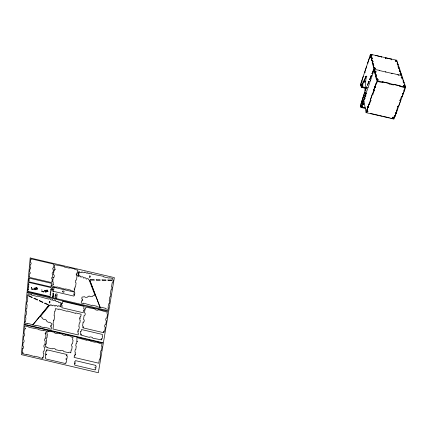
<?xml version="1.0" encoding="UTF-8"?>
<svg xmlns="http://www.w3.org/2000/svg" width="427" height="427" viewBox="0 0 427 427"><rect width="100%" height="100%" fill="white"/><g stroke="black" fill="none" stroke-linecap="round" stroke-linejoin="round"><path stroke-width="0.64" d="M374.095 70.412L373.476 70.268L373.561 69.847M363.105 103.446L363.025 103.836L363.43 103.809M363.18 103.606L363.26 103.046M363.244 101.396L364.012 101.578M363.526 104.119L363.836 103.83L363.532 103.761L363.5 104.183L363.025 103.644L362.646 104.375L362.934 103.991M363.404 103.873L363.43 103.446M363.5 104.183L363.532 103.761M363.831 104.188L363.633 103.494M363.911 103.991L363.607 103.558M362.128 106.254L362.213 105.693M362.865 104.401C363.26 103.974 361.989 103.644 362.256 104.263L362.865 104.401L363.26 103.403L363.019 102.987M363.025 103.644L363.297 104.14M369.723 79.422L371.255 75.478L371.18 76.027M361.861 106.579L361.856 106.942L365.042 107.673M361.968 105.64L362.224 106.088L361.626 107.529L361.018 107.39L360.628 105.197L364.754 91.848L366.211 76.161L366.804 76.3M369.809 79.438L369.814 79.075M364.236 96C363.356 96.246 363.596 95.066 364.279 95.701M364.69 92.408L364.626 92.654M367.257 87.487L366.649 87.343L366.729 86.927M362.731 98.754L362.667 99M363.329 98.082L363.041 97.762M361.733 101.866L361.674 102.181M361.973 101.183L362.598 101.295M365.854 90.988L365.245 90.844L365.336 90.284M402.976 93.39C403.024 94.031 402.976 93.091 402.864 93.518M363.927 81.093L363.809 81.44L363.916 81.039M366.104 77.933L365.384 77.677M361.045 83.212L361.157 82.827M362.304 84.669L362.395 84.343M402.138 78.408L402.421 78.557M400.884 74.757L401.204 74.869M399.998 85.795L399.672 85.662M399.736 71.133L400.014 71.272M398.578 67.685L398.642 68.347M375.712 76.663L375.776 76.332M397.452 64.194L397.516 64.909M374.906 71.816L374.943 71.96M373.79 89.964L373.855 89.627M361.594 105.699L361.685 105.357M373.577 69.948L372.098 73.711M372.227 62.363L373.017 61.835L372.44 60.426M370.316 100.035L370.396 99.688M371.383 59.006L371.469 58.686M370.23 56.129L370.353 55.761L370.278 56.113M370.583 55.723L370.663 55.403M365.037 93.262L365.096 92.942M365.245 90.631L366.654 86.98M365.234 92.654L365.315 93.737L365.907 94.127M365.982 93.881L366.008 93.46M366.745 87.028L365.25 90.7M364.53 97.911L365.133 98.119M361.226 85.971L361.237 85.63M363.372 76.342L363.873 76.737M361.669 84.866L361.093 84.642L361.103 86.329L361.685 86.462M365.859 76.759L365.736 77.122L365.843 76.721M391.41 59.849L391.548 59.081M389.189 83.313L388.864 83.18M364.733 81.311L364.669 81.797L365.181 81.851L365.298 81.253M364.551 80.404L364.711 81.039M363.911 82.256L364.786 80.457M364.807 81.141L364.791 81.514M364.861 81.84L364.93 81.354L365.224 81.424M364.888 81.787L365.005 81.189M365.026 81.13L364.962 81.616M362.144 86.361L362.101 86.788L365.341 87.53M362.678 84.583L362.838 85.213M368.079 87.338L363.772 100.43L366.083 112.648L393.972 119.064L405.65 87.252L396.704 60.26L370.588 54.277L360.687 84.124L361.269 87.204L361.856 87.343L362.913 84.637M394.265 117.51L394.169 117.799M385.618 57.864L385.917 57.971L385.72 58.547M53.556 291.347L54.021 287.35M362.982 97.97L363.633 95.477L364.236 95.616M366.772 111.185L366.681 111.474M368.143 107.348L368.122 106.98M368.458 107.326C368.069 106.371 368.255 108.058 368.437 106.953M364.77 80.628L364.188 80.367L365.443 77.677M403.825 83.073L403.915 82.79M404.396 90.396L403.883 90.145M78.573 276.216L78.776 275.805L79.619 276.136L79.796 275.596C79.609 276.264 81.039 276.12 80.612 276.936L81.29 277.176C81.237 276.061 83.98 277.096 83.329 277.897L84.012 278.137C83.986 277.086 86.75 278.094 86.046 278.858L86.729 279.098C87.049 278.142 89.072 278.804 88.763 279.818L89.152 279.952L94.997 295.292L92.926 295.649C93.865 296.621 89.579 297.251 89.638 296.082L87.994 296.301C88.933 297.272 84.663 297.891 84.717 296.733L82.011 297.085L81.77 298.777L82.315 298.959L82.139 299.903L82.827 300.064L82.117 300.069L82.021 301.03L81.461 300.955L81.167 303.037L83.398 303.56L83.527 303.143L91.922 305.556L92.093 305.14L97.004 306.292L97.036 306.751L100.446 307.552L100.58 307.13L105.533 308.283L105.565 308.748L108.309 309.388L108.581 307.76L108.042 307.579L108.693 303.645L109.264 303.693L109.723 300.966L109.179 300.784L109.851 296.776L110.412 296.85L110.876 294.091L110.331 293.904L111.009 289.842L111.575 289.922L112.045 287.125L111.495 286.907L112.184 282.823L112.755 282.904L113.23 280.069L112.675 279.888L112.941 278.543L109.397 277.715L109.205 278.153L103.467 276.808L103.435 276.322L91.549 274.027L91.511 273.536L89.771 273.131C90.022 274.145 87.492 273.563 88.021 272.725L87.668 272.639C87.925 273.664 85.395 273.072 85.918 272.234L84.327 272.1C84.877 273.066 82.299 272.949 82.576 272.036L81.525 271.999C82.059 272.933 79.518 272.858 79.78 271.935L78.21 271.882L78.141 272.405C79.112 272.122 78.824 274.257 77.986 273.547L77.911 274.118C78.856 273.851 78.595 275.943 77.757 275.255L77.671 275.895L78.573 276.216L79.16 271.914M394.265 115.925C394.014 116.865 395.872 115.877 394.297 115.872M397.959 64.76L397.9 65.075M376.224 78.749L376.972 78.744M375.888 83.852L376.651 83.895M374.442 67.45L374.169 67.322M372.403 94.004L373.177 94.095M372.018 73.775L372.104 73.348M375.733 55.601L376.032 55.707M368.971 104.001L369.718 104.06M365.886 93.993C364.77 94.559 365.186 92.91 365.982 93.556M373.742 65.63L373.31 63.831M360.9 105.079L360.895 106.013M361.685 106.905C360.169 106.734 362.075 106.003 361.824 107.033L361.637 107.593L365.453 108.474M373.582 63.959L372.91 63.751L372.686 64.296L372.211 62.283L372.408 61.696L373.022 61.771M371.917 57.218L372.066 58.825M364.37 93.465L364.461 93.791M376.705 79.7L376.603 79.769M363.932 94.853L364.615 92.301L364.978 92.387M363.564 81.851L363.532 82.149L364.21 82.149M375.29 87.113L375.125 87.332L374.986 86.953M375.36 86.98L375.103 87.257M382.533 82.208L382.293 82.603L382.512 82.123M403.414 81.263L403.312 81.52L403.547 80.9L402.939 80.847M399.928 100.5L400.659 100.409L398.487 106.494M404.684 85.101L404.817 84.738L404.204 84.685M404.278 90.545L403.979 90.214M397.51 63.409L397.633 63.063L397.062 63.004M368.869 104.145L366.916 109.936M372.296 94.153L370.316 99.923L370.967 100.526M375.781 84.007L373.769 89.867L374.383 90.497M361.589 81.744L362.085 81.973M362.101 82.059L361.525 81.925L363.324 76.177L363.671 76.257M364.663 72.473L366.446 66.954M360.804 105.207L360.692 105.549L361.295 105.682M362.64 103.793L362.715 103.553M365.133 92.83L365.197 94.079L365.806 94.223M364.428 98.119L365.16 98.269M365.202 95.819L365.939 95.968M368.976 81.311L368.901 81.717M395.84 113.502L395.471 113.593L395.749 113.294M399.998 100.174L400.345 100.564L400.104 100.019M361.279 83.057L361.322 83.051M362.181 104.103L361.605 105.912L362.208 106.056M361.744 106.766L361.333 107.188M368.896 81.37L367.466 85.064M373.801 68.229L373.871 68.261M373.476 69.911L372.008 73.706M401.172 74.565L401.289 74.319L401.193 74.72M363.494 81.888L362.326 84.503L362.288 84.93L362.875 85.064M361.269 87.204L366.217 76.187M362.043 103.585L361.381 103.318M361.477 103.131L362.112 103.345M361.439 102.95L361.439 103.446L361.952 103.382M364.396 93.513L364.279 93.759M360.89 85.197L361.082 84.637L361.653 84.781M361.173 85.165L361.418 84.429L361.189 85.251M371.378 55.419L371.591 54.944M371.399 55.521L371.586 54.918M371.591 55.542L371.757 54.859L371.597 55.569M371.869 55.531L372.061 54.955L371.271 54.773M371.752 59.001L372.163 58.398M372.574 62.369L373.017 61.835M375.627 55.804L375.744 55.457L381.701 56.935M373.417 65.811L373.903 65.246L373.246 65.134L373.07 65.811M360.858 106.478L360.991 105.88L360.97 107.102M365.565 94.164L365.758 93.593M374.346 68.646L374.548 68.048L375.376 68.235L374.57 68.133L374.367 68.731M364.503 97.89L363.879 99.891M368.202 87.332L370.481 80.239M374.65 68.688L374.853 68.09L374.655 68.715M374.682 68.827L374.885 68.229M374.863 68.763L375.055 68.139M375.168 72.958L375.664 72.376L375.05 70.898M375.418 73.017L375.637 72.344M381.551 57.159L381.524 56.972M376.63 78.931L376.838 78.317L377.121 78.467M366.083 112.648L377.057 80.687L370.588 54.277M377.201 80.265L377.388 79.555L378.274 79.844L377.409 79.646M377.532 80.367L377.714 79.63M377.714 80.292L377.927 79.678M367.567 110.075L366.665 112.541M369.382 104.236L370.978 100.169M372.819 94.239L374.436 90.113M376.31 84.082L377.708 80.836L377.1 78.376L376.454 78.226L376.246 78.84L375.691 76.572L375.899 75.963L376.518 76.022M385.48 58.488L385.618 57.72M367.364 111.895L367.343 111.57L367.999 111.703L367.076 111.746L367.45 111.255L367.684 111.628L367.45 111.255M367.663 111.303L367.951 111.452M377.495 81.456L382.485 82.598L382.896 81.813M391.175 59.796L391.644 59.246L385.677 57.917M395.269 60.965L395.445 60.314L396.235 60.495M395.53 60.928L395.733 60.356L395.573 61.061M395.733 61.002L395.936 60.426M395.77 61.104L396.112 60.127L396.171 61.499M396.411 61.552L396.347 60.847M396.848 61.403L396.971 61.061L396.373 60.922M389.232 84.146L389.12 83.238L382.661 81.845M397.275 64.856L397.275 62.982M397.873 64.989L398.081 64.413L397.478 64.274M397.975 66.986L398.396 66.377M398.551 67.044L398.759 66.463L398.183 66.404M398.402 68.288L398.61 67.706L398.156 66.324M399.01 68.427L399.218 67.845L398.61 67.706M393.032 85.021L393.47 84.327M399.704 70.53L399.912 69.943L399.33 69.884M398.183 75.494L398.396 74.896L397.863 74.56M399.555 71.805L399.544 69.857M400.254 71.709L400.382 71.357L399.768 71.218M401.359 75.552L401.577 74.955L400.953 74.816L400.451 73.369L400.723 73.423M401.599 76.278L401.818 75.68L391.794 73.204L392.082 73.247M402.09 77.757L402.303 77.159L401.706 77.106M402.037 78.862L401.93 77.073M400.04 86.628L399.928 85.72L393.705 84.29M402.581 79.246L402.8 78.643L402.165 78.499M403.28 82.641L403.163 80.815M403.83 83.03L404.049 82.422L403.376 82.256L403.664 82.336M403.515 86.302L403.707 85.597L404.572 85.795M403.809 86.281L404.033 85.672M404.022 86.334L404.246 85.72M393.31 117.628L392.877 117.681L392.893 117.19L393.214 117.265M392.877 117.681L392.893 117.19M394.19 116.592L394.399 116.101L393.342 118.919L390.678 118.065M396.694 110.518L397.852 106.344M400.088 100.505L400.734 100.649L400.088 100.505L401.519 96.331M404.054 90.449L404.999 87.103L404.433 84.647M394.324 116.341L394.911 116.507L397.078 110.604L396.528 110.219M404.364 90.3L402.165 96.481M363.313 101.242L362.646 103.051M361.018 107.39L363.772 100.43M363.329 103.713L363.607 103.921M402.447 78.322L402.458 78.034M369.729 79.646L371.26 75.686M366.403 67.236L366.425 66.831M361.098 84.663L361.578 85M367.556 84.717L367.471 85.288L368.981 81.381M370.385 80.911L374.282 69.366L379.603 70.38M364.711 97.276L364.653 97.596M362.502 103.382L362.395 103.788L362.512 103.382M364.669 81.797L364.396 81.669M365.181 81.851L364.471 81.504M375.381 87.231L375.184 86.927M395.514 113.155L395.461 113.438M361.525 81.925L362.064 81.851M373.129 65.491L373.561 67.834L373.764 67.236L374.383 67.381L374.714 68.715M373.988 69.014L373.929 69.339M375.488 72.798L374.869 72.627L374.789 72.974M363.937 99.566L363.905 100.035M360.959 105.853L360.975 105.512M366.996 109.595L366.964 110.075L367.519 110.46M402.223 96.139L402.207 96.625L401.476 96.721M364.263 80.159L364.156 80.751L364.749 80.89M51.059 285.119L51.614 285.108L51.774 283.715L51.288 283.309L29.564 278.228L29.506 278.532L29.02 278.399L28.892 279.797L29.436 280.123L28.871 280.075L28.742 281.468L29.228 281.873L50.882 286.939L50.946 286.64L51.427 286.773L51.582 285.385L51.048 285.236M403.173 93.518L402.869 93.63M32.714 324.947L48.908 305.268L32.836 324.974M362.731 102.704L362.651 103.265L363.276 103.441M389.056 83.841L393.4 84.877M399.869 86.323L404.775 87.716M365.245 90.844L365.934 90.786M375.312 71.037L374.639 70.813L374.41 71.368L373.908 69.254L374.111 68.656L374.484 68.742M372.723 60.559L372.072 60.346L371.88 60.928L371.389 58.921L371.581 58.339L372.184 58.478M398.151 106.553L397.804 106.734M382.683 82.427L382.448 82.459M361.461 85.902L361.098 85.768L361.45 85.832M376.192 74.709L375.915 74.56M385.346 71.699L385.907 72.03M371.618 57.101L371.89 57.17L371.26 57.015L371.068 57.597L370.588 55.633L370.78 55.056L371.383 55.136M395.615 113.118L395.898 113.486M371.287 54.853L372.061 54.955M396.261 60.575L395.445 60.314M370.156 57.49C369.462 56.951 369.302 58.099 370.129 57.917M370.204 57.688L369.595 57.474L367.674 63.057L368.026 63.137M399.176 70.156L399.789 70.295M400.697 74.042L399.869 73.855L400.729 74.133M373.561 70.065L373.929 70.151M375.434 71.64L376.294 71.917L375.456 71.725M401.908 77.709L401.065 77.517L401.935 77.799M375.627 72.409L374.997 72.264L374.789 72.868L375.328 75.083L375.536 74.474L376.171 74.618L376.326 76.07M365.144 72.585L364.557 72.451L364.952 72.739M366.131 76.332L366.788 76.47M363.366 76.38L363.713 76.46M404.599 85.886L403.707 85.597M365.459 77.506L365.811 77.586M377.057 80.687L405.65 87.252M402.554 93.321L403.2 93.47M360.687 84.124L361.263 84.252M366.729 87.151L367.092 87.231M365.304 87.642L362.059 86.9L361.877 87.455L365.117 88.197M364.685 92.445L365.048 92.526M365.389 93.508L366.003 93.646M365.912 95.824L365.309 95.611L364.679 97.746M363.703 95.621L364.306 95.76M363.26 97.938L362.971 97.996M398.076 106.307L398.535 106.643L397.895 106.494M362.528 101.146L361.925 101.007L362.656 98.642M362.043 101.877L361.68 101.797L360.954 104.156M362.107 103.195L361.455 103.201M362.08 103.27L361.482 103.003M362.005 103.51L361.381 103.446M395.93 113.064L395.295 112.92L395.968 113.192L395.936 112.904M360.628 105.197L361.231 105.336M361.162 106.248L360.804 106.168L361.002 105.512M361.157 106.542L361.765 106.681M361.824 107.033L365.01 107.764M394.212 116.107L394.842 116.251M367.423 111.335L367.156 111.511M393.31 117.441L393.806 117.638L392.808 117.425M393.406 117.799L393.657 117.622M370.561 113.438L378.349 115.231M379.646 115.53L382.24 116.128M383.537 116.427L389.381 117.767M371.138 55.142L371.18 54.41M391.65 73.348L391.922 73.401L379.16 70.482M400.505 73.449L401.097 73.508L400.884 74.101L400.35 72.483M29.682 276.915L29.169 276.797L29.458 273.659C30.434 274.39 30.627 271.828 29.602 272.084L29.895 268.919C30.872 269.661 31.08 267.067 30.039 267.329L30.333 264.142C31.315 264.868 31.507 262.29 30.482 262.536L30.781 259.317L31.304 259.44L31.352 258.901L53.455 264.062L53.396 264.596L53.919 264.719L53.556 267.926C52.601 267.238 52.324 269.773 53.375 269.522L53.017 272.698C52.099 271.999 51.758 274.529 52.841 274.278L52.484 277.433C51.544 276.755 51.261 279.247 52.307 279.002L51.955 282.124L51.437 282.001L51.379 282.519L29.639 277.438L29.719 276.974M365.726 95.947L365.651 95.675M395.85 113.299L395.21 113.155M100.222 307.499L89.707 280.085L100.094 307.467M374.858 86.5L374.858 86.697M374.81 86.505L374.698 86.83M367.973 106.755L367.909 106.424L367.823 106.867M367.556 111.618L367.578 111.943M107.898 280.016L108.106 280.438L111.933 280.406L111.725 279.984L107.898 280.016M366.43 111.383L366.558 111.025L366.435 111.34M370.657 54.784L370.551 55.158L370.657 54.784M31.545 294.657L31.619 295.126L37.17 296.423L37.314 296.007L48.71 299.124L48.859 298.708L50.541 299.103C50.076 299.893 52.494 300.48 52.243 299.498L52.58 299.578C52.11 300.373 54.544 300.971 54.277 299.978L55.761 300.549C55.088 301.195 57.341 302.188 57.373 301.254L58.339 301.67C57.672 302.316 59.913 303.309 59.951 302.375L61.397 303.005L61.333 303.496C60.543 302.844 60.266 304.835 61.2 304.574L61.136 305.108C60.346 304.435 60.058 306.421 61.002 306.18L60.928 306.789L60.026 306.677C59.94 305.705 57.928 305.39 57.987 306.431L57.309 306.351C57.629 305.406 54.805 305.124 55.275 306.1L54.597 306.02C54.918 305.086 52.158 304.793 52.564 305.775L51.886 305.689C51.918 304.942 50.333 304.467 50.744 305.14L49.858 305.017L49.858 305.444L49.468 305.396L40.448 316.423L42.246 317.64C41.195 318.094 44.846 320.544 45.145 319.449L46.591 320.351C45.524 320.81 49.185 323.244 49.484 322.155L51.864 323.645L51.678 325.246L51.139 325.171L51.069 326.084L50.402 325.929L51.048 326.239L50.909 327.13L51.432 327.306L51.203 329.281L49.041 328.774L48.988 328.331L44.227 327.215L44.082 327.61L40.779 326.836L40.725 326.393L35.964 325.278L35.82 325.673L27.702 323.34L27.563 323.735L24.905 323.116L25.049 321.552L25.593 321.6L25.94 317.869L25.406 317.667L25.647 315.057L26.196 315.105L26.543 311.326L26.01 311.118L26.255 308.481L26.805 308.529L27.157 304.702L26.618 304.494L26.869 301.82L27.419 301.868L27.782 297.998L27.237 297.784L27.488 295.078L28.038 295.158L28.118 293.856L31.545 294.657M374.644 71.976L374.783 71.64L374.644 71.976M370.038 56.049L370.156 55.713L370.038 56.049M360.82 84.509L360.938 84.199L360.82 84.509M405.047 86.409L405.18 86.078L405.047 86.409M24.088 324.68L21.35 354.634L98.343 372.723L103.313 343.255L24.088 324.68M27.034 292.474L24.131 324.232L103.382 342.817L108.65 311.571L27.034 292.474M30.189 257.972L27.104 291.726L108.773 310.835L114.372 277.625L30.189 257.972M22.572 348.48L22.231 352.152L22.732 352.291L22.658 352.91L23.298 353.06L22.642 353.054L22.578 353.737L26.282 354.607L26.421 354.234L34.304 356.492L34.443 356.123L39.065 357.207L39.119 357.623L42.828 358.493L42.903 357.815L42.278 357.522L42.919 357.671L42.967 357.047L43.474 357.143L43.89 353.487C42.737 353.679 43.063 350.284 44.162 351.037L44.584 347.343C43.41 347.525 43.741 344.103 44.862 344.861L45.283 341.12C44.114 341.322 44.445 337.853 45.566 338.611L45.999 334.827L45.486 334.683L45.636 333.519L44.995 333.215L45.657 333.37L45.748 332.211L46.281 332.286L46.426 331.026L43.527 330.349L43.378 330.738L38.638 329.628L38.579 329.185L28.764 327.312L28.705 326.868L24.649 325.918L24.915 328.502L25.572 328.657L24.899 328.657L24.814 329.836L24.296 329.735L23.944 333.54C25.204 333.354 24.777 336.818 23.715 336.06L23.368 339.817C24.601 339.625 24.2 343.078 23.138 342.31L22.796 346.019C24.061 345.854 23.661 349.179 22.572 348.48M28.017 289.33L27.867 290.974L28.347 291.406L49.815 296.429L49.879 296.103L50.359 296.237L50.541 294.598C49.745 294.843 49.916 293.461 50.605 294.054L50.792 292.41C49.996 292.655 50.156 291.273 50.85 291.865L51.037 290.216C50.237 290.467 50.407 289.068 51.101 289.666L51.288 288.011L50.808 287.574L29.169 282.514L29.105 282.845L28.625 282.711L28.47 284.371C29.276 284.142 29.137 285.546 28.422 284.926L28.267 286.581C29.079 286.362 28.951 287.729 28.219 287.131L28.065 288.78C28.855 288.54 28.737 289.965 28.017 289.33M394.34 117.756L394.468 117.446L394.34 117.756M49.393 301.451C48.443 305.257 51.341 300.971 49.393 301.451M53.194 277.545L52.713 281.756L53.263 281.937L52.985 284.03L53.674 284.19L52.969 284.195L52.724 286.341L56.69 287.27L56.844 286.843L65.283 289.276L65.443 288.849L70.396 290.008L70.439 290.483L74.41 291.411L74.698 289.276L74.031 288.946L74.72 289.111L74.96 287.008L75.526 287.083L76.091 282.898C74.837 283.181 75.339 279.221 76.47 280.085L77.041 275.847L76.486 275.661L76.695 274.39L76.022 274.054L76.721 274.219L76.855 272.922L77.426 273.002L77.81 270.126L74.789 269.453L74.784 268.978L69.521 267.75L69.398 268.193L64.317 267.014L64.269 266.523L54.651 264.719L54.32 267.606L54.88 267.793L54.693 269.074L55.393 269.234L54.672 269.245L54.565 270.542L53.999 270.467L53.514 274.726C54.837 274.454 54.304 278.377 53.194 277.545M45.742 344.018L45.417 346.884C46.42 347.909 46.516 345.843 46.58 347.156L47.52 347.359L47.504 347.754L52.372 348.896C52.035 347.834 56.161 348.742 55.617 349.66L60.49 350.802C60.234 349.676 64.29 350.674 63.735 351.565L68.608 352.707C68.886 351.448 70.407 352.681 70.786 352.841L71.144 350.023L71.672 350.103L72.19 346.372C71.005 346.601 71.416 343.121 72.542 343.874L73.065 340.1L72.542 339.929L72.98 337.063C72.574 337.084 70.743 337.453 70.871 336.177L65.918 335.014C66.27 336.113 62.075 335.158 62.62 334.24L57.672 333.081C58.003 334.17 53.781 333.193 54.373 332.307L49.425 331.144L49.313 331.544L48.4 331.299C48.043 332.548 48.427 330.498 47.221 331.021L46.89 333.962L47.413 334.165L46.997 337.805L46.458 337.752L46.169 340.266L46.692 340.468L46.281 344.066L45.742 344.018M51.993 289.212L51.864 290.317L52.398 290.467L52.307 291.054L73.903 296.108L73.962 295.505L74.501 295.607L74.65 294.513L73.476 294.038L74.72 293.963L74.869 292.863L74.335 292.714L74.437 292.121L52.767 287.056L52.718 287.659L52.179 287.558L52.051 288.663L53.215 289.303L51.993 289.212M45.492 354.81L45.209 357.244L45.721 357.415L45.518 358.872L65.785 363.633L65.95 362.165L66.473 362.24L66.804 359.817L66.297 359.678L66.388 359.171L65.747 359.016L66.964 358.605L67.301 356.161L66.793 356.022L66.895 355.429L66.249 355.28L66.916 355.285L67.018 354.522L46.57 349.718L46.484 350.487L47.114 350.786L46.468 350.636L46.394 351.256L45.908 351.138L45.63 353.593L46.682 354.538L46.036 354.389L45.999 354.912L45.492 354.81M52.452 296.365L52.377 296.978L53.263 297.288L53.743 293.168L52.82 293.13L52.761 293.637C53.717 293.376 53.439 295.441 52.638 294.726L52.574 295.276C53.508 294.993 53.258 297.043 52.452 296.365M55.152 295.98L55.024 297.069L55.558 297.219L55.462 297.8L56.706 298.094L57.181 294.139L55.932 293.845L55.857 294.465L55.345 294.342L55.216 295.436L56.391 295.906L55.152 295.98M53.54 320.106L53.017 324.525L53.546 324.728L52.996 329.02L78.173 334.923L78.413 333.247L77.885 333.076L78.178 331.288L77.538 330.978L78.2 331.133L78.424 329.318L78.968 329.398L79.337 326.81L78.808 326.607L79.342 322.86L79.897 322.913L80.271 320.298L79.737 320.122L80.036 318.286L79.39 317.971L80.062 318.131L80.287 316.274L80.836 316.348L81.141 314.219L75.728 312.948L75.606 313.359L67.295 310.973L67.135 311.384L58.862 308.999L58.745 309.415L55.425 308.609L55.152 311.23L54.597 311.182L54.069 315.66L54.603 315.868L54.096 320.154L53.54 320.106M61.814 303.629L61.616 305.241L62.155 305.449L61.83 307.728L83.153 312.719L83.452 310.402L84.007 310.477L84.236 308.876L83.697 308.662L84.076 306.378L62.625 301.361L62.369 303.704L61.814 303.629M74.341 355.819L74.117 357.42L98.77 363.212L99.422 359.102L99.95 359.176L100.655 354.986L100.137 354.816L100.825 350.7L101.359 350.775L102.074 346.537L101.551 346.366L102.005 343.868L98.744 343.132L98.749 342.71L95.445 341.936L95.28 342.326L90.492 341.2L90.492 340.778L87.193 340.004L87.028 340.388L76.94 337.597L76.887 341.568L77.543 341.723L76.865 341.723L76.657 343.468L76.113 343.415L75.755 345.918L76.273 346.121L75.76 349.702L75.221 349.654L74.869 352.126L75.387 352.296L75.104 354.015L75.734 354.319L75.083 354.164L74.88 355.867L74.341 355.819M74.565 363.196L74.389 364.402L74.89 364.546L74.778 365.165L95.077 369.931L95.157 369.307L95.664 369.403L95.867 368.202L94.783 367.647L95.984 367.476L96.182 366.27L95.669 366.104L95.824 365.411L75.435 360.623L75.349 361.359L74.842 361.258L74.666 362.47L75.734 363.174L74.565 363.196M80.714 331.224L80.42 333.273L80.933 333.418L80.783 334.298L81.445 334.453L80.762 334.453L80.687 334.976L89.419 337.415C89.126 336.305 93.332 337.261 92.728 338.195L101.589 339.876L101.674 339.353L101.034 339.049L101.701 339.203L101.823 338.317L102.347 338.414L102.688 336.375L102.16 336.198L102.485 334.464L81.477 329.543L81.258 331.299L80.714 331.224M89.745 275.911C88.613 279.957 91.752 275.335 89.745 275.911M83.137 322.086L82.566 325.993L83.084 326.143L82.939 326.965L83.612 327.119L82.918 327.119L82.817 327.808L103.868 332.745L103.985 332.051L103.339 331.742L104.012 331.896L104.124 331.069L104.652 331.171L105.304 327.279C104.071 327.504 104.647 323.869 105.741 324.669L106.403 320.73C105.181 320.981 105.682 317.298 106.846 318.088L107.519 314.101L106.98 313.92L107.3 312.233L98.333 309.714C98.637 310.867 94.33 309.853 94.933 308.918L85.843 307.21L85.63 308.924L85.074 308.849L84.487 312.852C85.822 312.633 85.197 316.268 84.103 315.51L83.521 319.465C84.824 319.236 84.188 322.919 83.137 322.086M28.598 295.911L32.068 297.624L32.356 297.368L28.881 295.655L28.641 295.868M31.342 287.547L31.667 287.697L31.342 287.547M31.406 288.812C31.838 290.445 32.938 288.081 31.406 288.812M32.666 289.106C33.092 290.739 34.192 288.374 32.666 289.106M34.064 288.22C34.496 289.853 35.596 287.483 34.064 288.22M34.608 289.239C35.041 290.878 36.14 288.508 34.608 289.239M35.206 287.969C35.633 289.602 36.738 287.232 35.206 287.969M35.745 288.988C36.172 290.627 37.277 288.257 35.745 288.988M36.343 287.718C36.77 289.351 37.88 286.976 36.343 287.718M33.957 298.366L37.427 300.074L37.709 299.818L34.245 298.11L33.979 298.34M36.887 288.737C37.314 290.376 38.419 288.001 36.887 288.737M41.761 289.981L42.081 290.13L41.782 289.954M41.814 291.246C42.236 292.879 43.346 290.515 41.814 291.246M39.311 300.811L42.769 302.519L43.058 302.263L39.562 300.544L39.311 300.811M43.068 291.54C43.49 293.173 44.605 290.808 43.068 291.54M44.483 290.654C44.904 292.292 46.02 289.922 44.483 290.654M45.016 291.678C45.438 293.306 46.554 290.942 45.016 291.678M45.625 290.403C46.047 292.041 47.167 289.666 45.625 290.403M46.159 291.427C46.58 293.061 47.701 290.691 46.159 291.427M46.773 290.152C47.189 291.79 48.31 289.415 46.773 290.152M47.306 291.177C47.723 292.81 48.843 290.44 47.306 291.177M44.654 303.255L48.102 304.958L48.39 304.702L44.942 302.999L44.654 303.255M90.391 279.706L90.593 280.16L94.394 280.128L94.218 279.712L90.433 279.664M96.214 279.802L96.417 280.256L100.228 280.224L100.014 279.797L96.214 279.802M102.053 279.893L102.256 280.347L106.072 280.315L105.901 279.893L102.074 279.866M62.684 291.828A0.806 0.619 22.3 0 0 64.039 291.993A0.806 0.619 22.3 0 0 63.313 290.947A0.806 0.619 22.3 0 0 62.684 291.828"/></g></svg>
